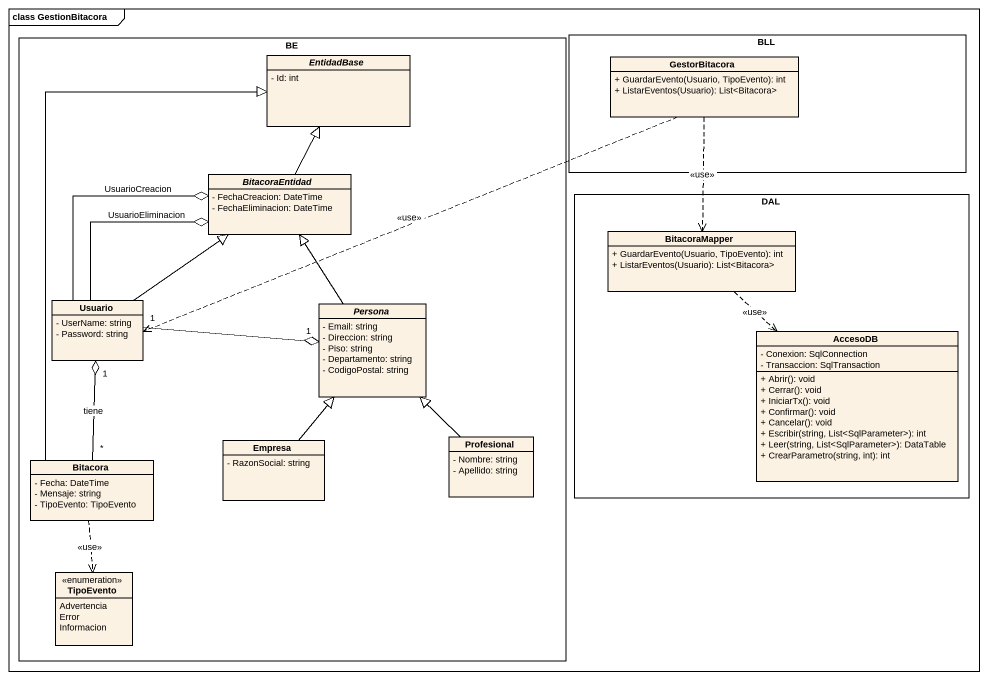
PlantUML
@startuml
mainframe class GestionBitacora
hide circle
hide empty members
skinparam classAttributeIconSize 0
rectangle BE {
  abstract class EntidadBase {
    - Id: int
  }
  abstract class BitacoraEntidad {
    - FechaCreacion: DateTime
    - FechaEliminacion: DateTime
  }
  class Usuario {
    - UserName: string
    - Password: string
  }
  abstract class Persona {
    - Email: string
    - Direccion: string
    - Piso: string
    - Departamento: string
    - CodigoPostal: string
  }
  class Bitacora {
    - Fecha: DateTime
    - Mensaje: string
    - TipoEvento: TipoEvento
  }
  class Empresa {
    - RazonSocial: string
  }
  class Profesional {
    - Nombre: string
    - Apellido: string
  }
  enum TipoEvento {
    Advertencia
    Error
    Informacion
  }
}
rectangle BLL {
  class GestorBitacora {
    + GuardarEvento(Usuario, TipoEvento): int
    + ListarEventos(Usuario): List<Bitacora>
  }
}
rectangle DAL {
  class BitacoraMapper {
    + GuardarEvento(Usuario, TipoEvento): int
    + ListarEventos(Usuario): List<Bitacora>
  }
  class AccesoDB {
    - Conexion: SqlConnection
    - Transaccion: SqlTransaction
    + Abrir(): void
    + Cerrar(): void
    + IniciarTx(): void
    + Confirmar(): void
    + Cancelar(): void
    + Escribir(string, List<SqlParameter>): int
    + Leer(string, List<SqlParameter>): DataTable
    + CrearParametro(string, int): int
  }
}
GestorBitacora ..> BitacoraMapper : <<use>>
GestorBitacora .left.> Usuario : <<use>>
BitacoraEntidad -up-|> EntidadBase
BitacoraMapper ..> AccesoDB : <<use>>
Usuario -up-o BitacoraEntidad : UsuarioCreacion
Usuario -up-o BitacoraEntidad : UsuarioEliminacion
Usuario -up-|> BitacoraEntidad
Usuario "1" -right-o "1" Persona
Persona -up-|> BitacoraEntidad
Bitacora -up-|> EntidadBase
Bitacora "*" -up-o "1" Usuario : tiene
Bitacora ..> TipoEvento : <<use>>
Empresa -up-|> Persona
Profesional -up-|> Persona
@enduml
